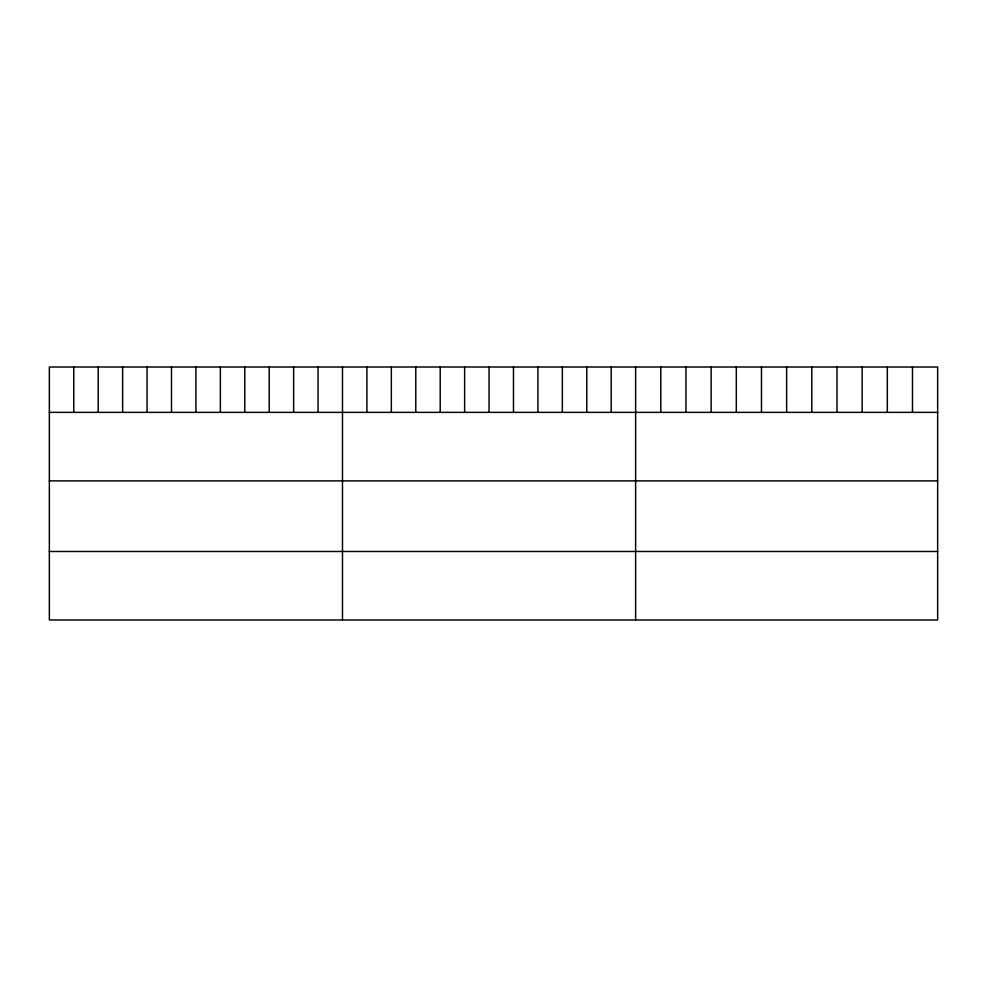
<?xml version="1.0" encoding="UTF-8"?>
<svg xmlns="http://www.w3.org/2000/svg" width="987" height="987" viewBox="0 0 987 987"><rect width="100%" height="100%" fill="white"/><g stroke="black" fill="none" stroke-linecap="round" stroke-linejoin="round"><path stroke-width="1.48" d="M937.65 412.369L937.65 619.984L49.35 619.984L49.35 367.016L937.65 367.016L937.65 412.369L49.35 412.369M49.35 480.879L937.65 480.879M49.35 551.474L937.65 551.474M912.481 367.016L912.481 412.369M887.313 367.016L887.313 412.369M862.144 367.016L862.144 412.369M836.976 367.016L836.976 412.369M811.807 367.016L811.807 412.369M786.639 367.016L786.639 412.369M761.471 367.016L761.471 412.369M736.302 367.016L736.302 412.369M711.133 367.016L711.133 412.369M685.965 367.016L685.965 412.369M660.796 367.016L660.796 412.369M635.628 367.016L635.628 619.984M611.2 367.016L611.2 412.369M586.771 367.016L586.771 412.369M562.343 367.016L562.343 412.369M537.915 367.016L537.915 412.369M513.487 367.016L513.487 412.369M489.058 367.016L489.058 412.369M464.63 367.016L464.63 412.369M440.202 367.016L440.202 412.369M415.774 367.016L415.774 412.369M391.345 367.016L391.345 412.369M366.917 367.016L366.917 412.369M342.489 367.016L342.489 619.984M318.061 367.016L318.061 412.369M293.632 367.016L293.632 412.369M269.204 367.016L269.204 412.369M244.776 367.016L244.776 412.369M220.348 367.016L220.348 412.369M195.919 367.016L195.919 412.369M171.491 367.016L171.491 412.369M147.063 367.016L147.063 412.369M122.635 367.016L122.635 412.369M98.206 367.016L98.206 412.369M73.778 367.016L73.778 412.369"/></g></svg>
